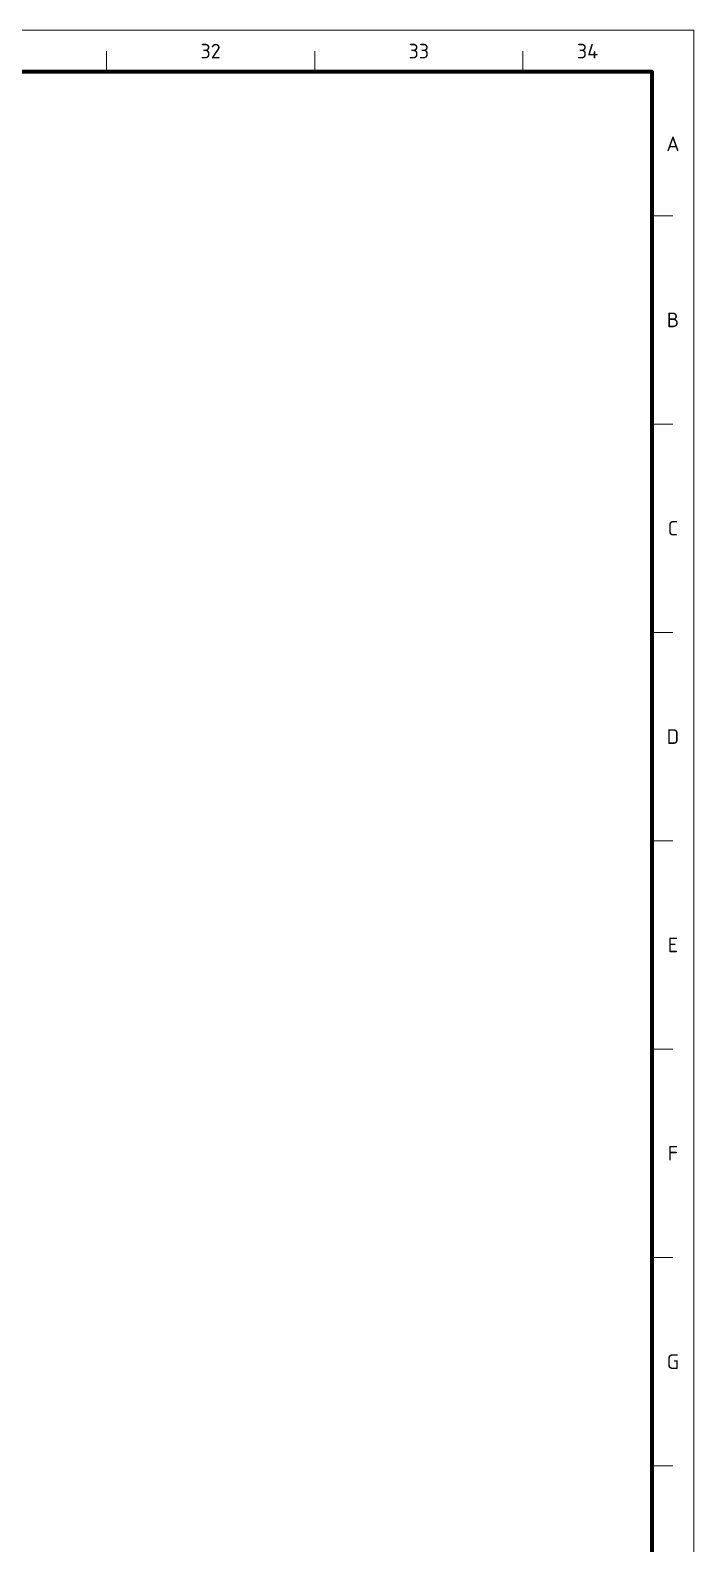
# Model space of a CAD drawing. Header units: millimetres. Extents: x 0 to 1682, y 0 to 1189.
# Drawn here: x 1522.7 to 1682, y 825.8 to 1189 of the extents above; entities that cross this region are included whole.
import ezdxf
from ezdxf.enums import TextEntityAlignment as Align

# ---------------------------------------------------------------- set-up
doc = ezdxf.new("R2010")
doc.units = ezdxf.units.MM
for name, color, linetype, lineweight in [('06-TEXTO', 7, 'CONTINUOUS', 25), ('07-RECUADRO', 7, 'CONTINUOUS', 70), ('08-FINA', 5, 'CONTINUOUS', 18)]:
    doc.layers.add(name, color=color, linetype=linetype, lineweight=lineweight)
doc.styles.add('ISO3098', font='isocpeur.ttf')

msp = doc.modelspace()

# ---------------------------------------------------------------- linework, layer by layer
at = {"layer": '07-RECUADRO'}
msp.add_lwpolyline([(25, 10), (1672, 10), (1672, 1179), (25, 1179)], close=True, dxfattribs=at)
at = {"layer": '08-FINA'}
for p, q in [((1541, 1179), (1541, 1184)), ((1591, 1179), (1591, 1184)), ((1641, 1179), (1641, 1184)), ((1672, 1144.5), (1677, 1144.5)), ((1672, 1094.5), (1677, 1094.5)), ((1672, 1044.5), (1677, 1044.5)), ((1672, 994.5), (1677, 994.5)), ((1672, 944.5), (1677, 944.5)), ((1672, 894.5), (1677, 894.5)), ((1672, 844.5), (1677, 844.5))]:
    msp.add_line(p, q, dxfattribs=at)
msp.add_lwpolyline([(0, 0), (1682, 0), (1682, 1189), (0, 1189)], close=True, dxfattribs=at)

# ---------------------------------------------------------------- texts
at = {"layer": '06-TEXTO', "style": 'ISO3098'}
for s, p in [('32', (1566, 1184)), ('33', (1616, 1184)), ('34', (1656.5, 1184)), ('A', (1677, 1161.75)), ('B', (1677, 1119.5)), ('C', (1677, 1069.5)), ('D', (1677, 1019.5)), ('E', (1677, 969.5)), ('F', (1677, 919.5)), ('G', (1677, 869.5))]:
    msp.add_text(s, height=3.5, dxfattribs=at).set_placement(p, align=Align.MIDDLE_CENTER)

doc.saveas('drawing.dxf')
